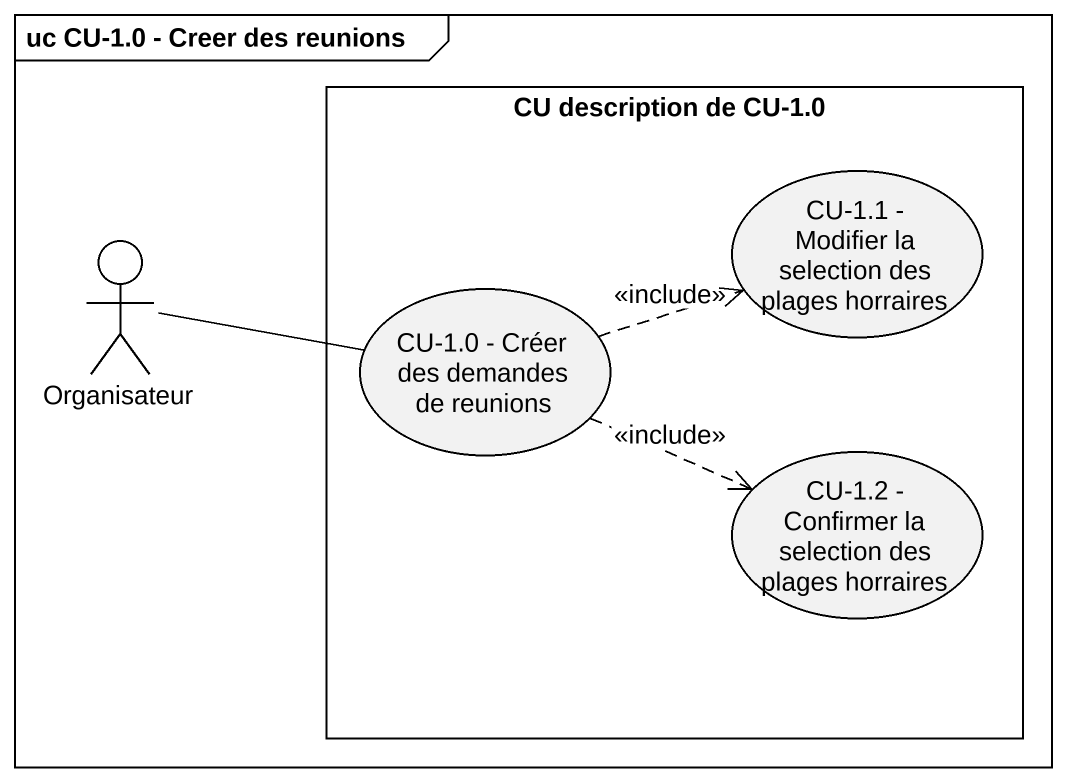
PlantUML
@startuml
mainframe uc CU-1.0 - Creer des reunions
rectangle "CU description de CU-1.0" as CU_description_de_CU_1_0 {
  usecase "CU-1.1 - Modifier la selection des plages horraires" as CU_1_1_Modifier_la
  usecase "CU-1.0 - Créer des demandes de reunions" as CU_1_0_Créer_des_demandes
  usecase "CU-1.2 - Confirmer la selection des plages horraires" as CU_1_2_Confirmer_la
}
actor Organisateur
Organisateur -right- CU_1_0_Créer_des_demandes
CU_1_0_Créer_des_demandes .right.> CU_1_1_Modifier_la : <<include>>
CU_1_0_Créer_des_demandes .right.> CU_1_2_Confirmer_la : <<include>>
@enduml
